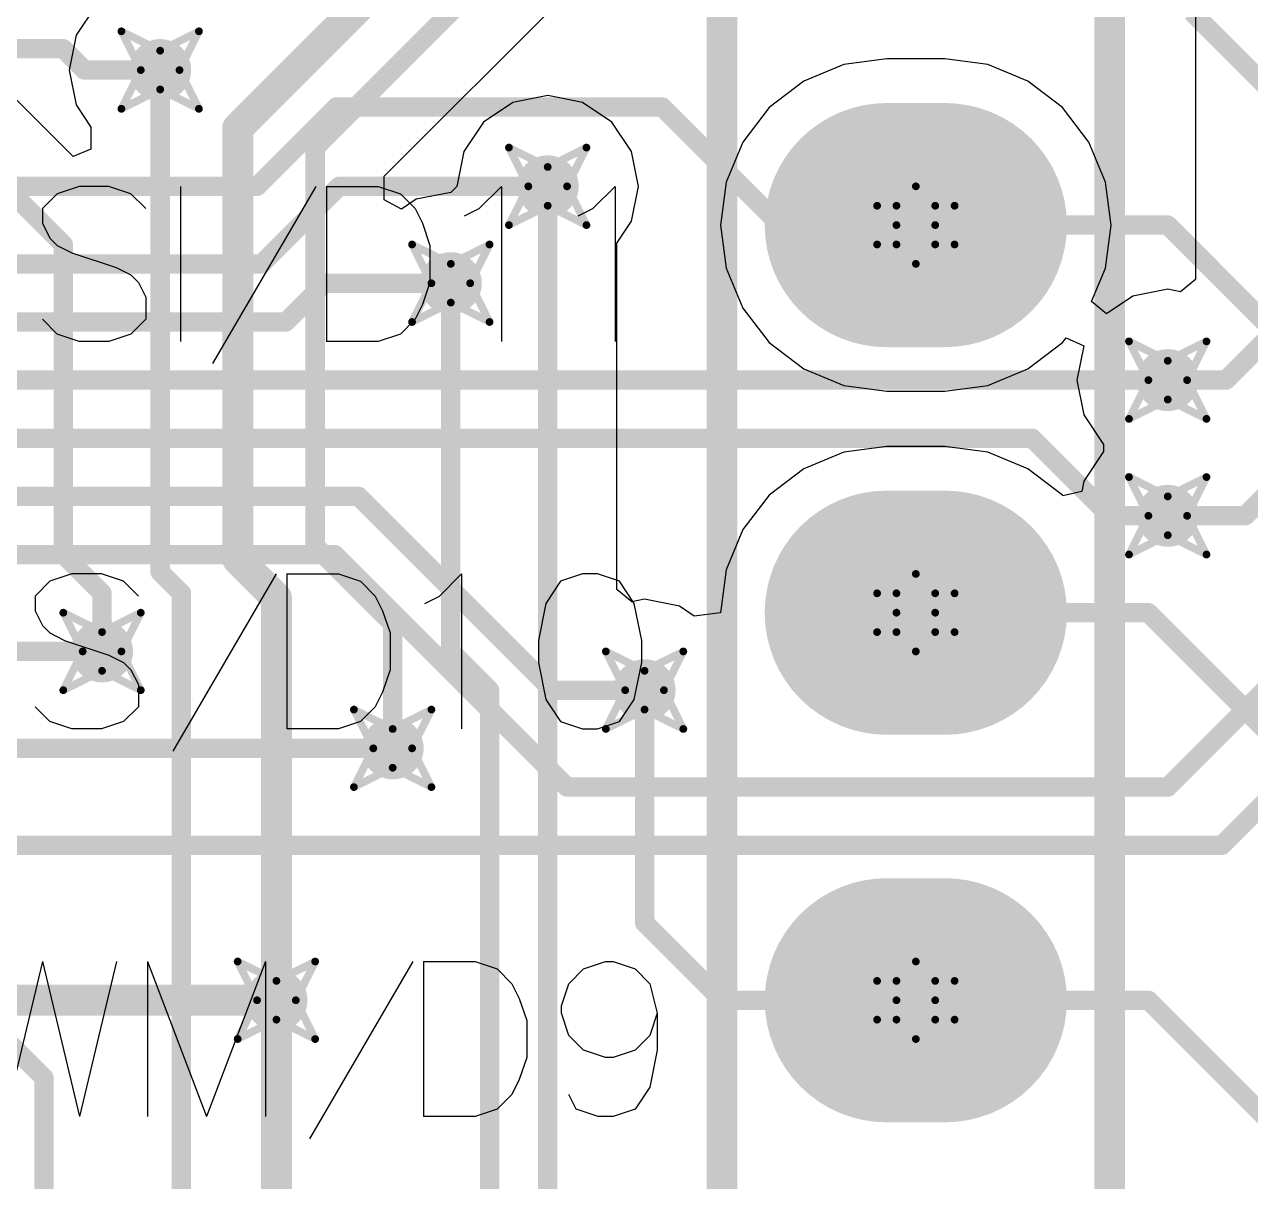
# Model space of a CAD drawing. Header units: millimetres. Extents: x 2.26 to 6.57, y 1.2 to 4.64.
# Drawn here: x 4.5783 to 4.8946, y 2.3164 to 2.6149 of the extents above; entities that cross this region are included whole.
import ezdxf

# ---------------------------------------------------------------- set-up
doc = ezdxf.new("R2010")
doc.units = ezdxf.units.MM
doc.header["$MEASUREMENT"] = 0
for name, color, linetype in [('BottomLayer', 5, 'Continuous'), ('BottomSolder', 6, 'Continuous'), ('DrillDrawing', 1, 'Continuous'), ('MultiLayer', 9, 'Continuous'), ('PadHoleLayer', 156, 'Continuous'), ('TopLayer', 1, 'Continuous'), ('TopOverlay', 2, 'Continuous'), ('TopSolder', 216, 'Continuous'), ('ViaHoleLayer', 16, 'Continuous')]:
    doc.layers.add(name, color=color, linetype=linetype)

# ---------------------------------------------------------------- blocks, each defined once
blk = doc.blocks.new('1_10P_FEMALE_54')
at = {"layer": 'BottomLayer', "const_width": 0.055}
for points in [[(0.1, 0.0075), (0.1, -0.0075)], [(0.2, 0.0075), (0.2, -0.0075)], [(0.3, 0.0075), (0.3, -0.0075)]]:
    blk.add_lwpolyline(points, dxfattribs=at)
at = {"layer": 'BottomLayer', "const_width": 0.0275}
for points in [[(0.08625, 0.0075, 1), (0.11375, 0.0075, 1)], [(0.18625, 0.0075, 1), (0.21375, 0.0075, 1)], [(0.28625, 0.0075, 1), (0.31375, 0.0075, 1)], [(0.08625, -0.0075, 1), (0.11375, -0.0075, 1)], [(0.18625, -0.0075, 1), (0.21375, -0.0075, 1)], [(0.28625, -0.0075, 1), (0.31375, -0.0075, 1)]]:
    blk.add_lwpolyline(points, format="xyb", close=True, dxfattribs=at)
at = {"layer": 'BottomSolder', "const_width": 0.063}
for points in [[(0.1, 0.0075), (0.1, -0.0075)], [(0.2, 0.0075), (0.2, -0.0075)], [(0.3, 0.0075), (0.3, -0.0075)]]:
    blk.add_lwpolyline(points, dxfattribs=at)
at = {"layer": 'BottomSolder', "const_width": 0.0315}
for points in [[(0.08425, 0.0075, 1), (0.11575, 0.0075, 1)], [(0.18425, 0.0075, 1), (0.21575, 0.0075, 1)], [(0.28425, 0.0075, 1), (0.31575, 0.0075, 1)], [(0.08425, -0.0075, 1), (0.11575, -0.0075, 1)], [(0.18425, -0.0075, 1), (0.21575, -0.0075, 1)], [(0.28425, -0.0075, 1), (0.31575, -0.0075, 1)]]:
    blk.add_lwpolyline(points, format="xyb", close=True, dxfattribs=at)
at = {"layer": 'MultiLayer', "const_width": 0.055}
for points in [[(0.1, 0.0075), (0.1, -0.0075)], [(0.2, 0.0075), (0.2, -0.0075)], [(0.3, 0.0075), (0.3, -0.0075)]]:
    blk.add_lwpolyline(points, dxfattribs=at)
at = {"layer": 'MultiLayer', "const_width": 0.0275}
for points in [[(0.08625, 0.0075, 1), (0.11375, 0.0075, 1)], [(0.18625, 0.0075, 1), (0.21375, 0.0075, 1)], [(0.28625, 0.0075, 1), (0.31375, 0.0075, 1)], [(0.08625, -0.0075, 1), (0.11375, -0.0075, 1)], [(0.18625, -0.0075, 1), (0.21375, -0.0075, 1)], [(0.28625, -0.0075, 1), (0.31375, -0.0075, 1)]]:
    blk.add_lwpolyline(points, format="xyb", close=True, dxfattribs=at)
at = {"layer": 'PadHoleLayer', "const_width": 0.02}
for points in [[(0.09, 0, 1), (0.11, 0, 1)], [(0.19, 0, 1), (0.21, 0, 1)], [(0.29, 0, 1), (0.31, 0, 1)]]:
    blk.add_lwpolyline(points, format="xyb", close=True, dxfattribs=at)
at = {"layer": 'TopLayer', "const_width": 0.055}
for points in [[(0.1, 0.0075), (0.1, -0.0075)], [(0.2, 0.0075), (0.2, -0.0075)], [(0.3, 0.0075), (0.3, -0.0075)]]:
    blk.add_lwpolyline(points, dxfattribs=at)
at = {"layer": 'TopLayer', "const_width": 0.0275}
for points in [[(0.08625, 0.0075, 1), (0.11375, 0.0075, 1)], [(0.18625, 0.0075, 1), (0.21375, 0.0075, 1)], [(0.28625, 0.0075, 1), (0.31375, 0.0075, 1)], [(0.08625, -0.0075, 1), (0.11375, -0.0075, 1)], [(0.18625, -0.0075, 1), (0.21375, -0.0075, 1)], [(0.28625, -0.0075, 1), (0.31375, -0.0075, 1)]]:
    blk.add_lwpolyline(points, format="xyb", close=True, dxfattribs=at)
at = {"layer": 'TopOverlay', "const_width": 0.00787}
for points in [[(-0.05, 0.05), (0.95, 0.05)], [(-0.05, -0.05), (0.95, -0.05)]]:
    blk.add_lwpolyline(points, dxfattribs=at)
at = {"layer": 'TopSolder', "const_width": 0.063}
for points in [[(0.1, 0.0075), (0.1, -0.0075)], [(0.2, 0.0075), (0.2, -0.0075)], [(0.3, 0.0075), (0.3, -0.0075)]]:
    blk.add_lwpolyline(points, dxfattribs=at)
at = {"layer": 'TopSolder', "const_width": 0.0315}
for points in [[(0.08425, 0.0075, 1), (0.11575, 0.0075, 1)], [(0.18425, 0.0075, 1), (0.21575, 0.0075, 1)], [(0.28425, 0.0075, 1), (0.31575, 0.0075, 1)], [(0.08425, -0.0075, 1), (0.11575, -0.0075, 1)], [(0.18425, -0.0075, 1), (0.21575, -0.0075, 1)], [(0.28425, -0.0075, 1), (0.31575, -0.0075, 1)]]:
    blk.add_lwpolyline(points, format="xyb", close=True, dxfattribs=at)

msp = doc.modelspace()

# ---------------------------------------------------------------- linework, layer by layer
at = {"layer": 'BottomLayer'}
for p, q in [((4.88042, 3.02315), (4.88042, 2.54912)), ((4.59081, 2.58085), (4.47628, 2.69538)), ((4.67111, 2.57576), (4.74066, 2.64531)), ((4.59669, 2.61973), (4.5916, 2.61212)), ((4.5916, 2.61212), (4.58982, 2.60315)), ((4.78967, 2.60456), (4.77933, 2.60027)), ((4.80077, 2.60602), (4.78967, 2.60456)), ((4.81577, 2.60602), (4.80077, 2.60602)), ((4.82686, 2.60456), (4.81577, 2.60602)), ((4.8372, 2.60027), (4.82686, 2.60456)), ((4.58982, 2.60315), (4.5916, 2.59418)), ((4.77933, 2.60027), (4.77046, 2.59346)), ((4.84608, 2.59346), (4.8372, 2.60027)), ((4.5916, 2.59418), (4.59542, 2.58845)), ((4.70429, 2.59482), (4.69669, 2.58973)), ((4.71327, 2.5966), (4.70429, 2.59482)), ((4.72224, 2.59482), (4.71327, 2.5966)), ((4.72985, 2.58973), (4.72224, 2.59482)), ((4.77046, 2.59346), (4.76364, 2.58458)), ((4.85289, 2.58458), (4.84608, 2.59346)), ((4.59542, 2.58845), (4.59542, 2.58276)), ((4.69669, 2.58973), (4.6916, 2.58212)), ((4.73493, 2.58212), (4.72985, 2.58973)), ((4.59542, 2.58276), (4.59081, 2.58085)), ((4.6916, 2.58212), (4.68982, 2.57315)), ((4.73672, 2.57315), (4.73493, 2.58212)), ((4.76364, 2.58458), (4.75936, 2.57424)), ((4.85717, 2.57424), (4.85289, 2.58458)), ((4.67111, 2.56965), (4.67111, 2.57576)), ((4.68982, 2.57315), (4.68827, 2.5716)), ((4.73493, 2.56418), (4.73672, 2.57315)), ((4.75936, 2.57424), (4.7579, 2.56315)), ((4.85863, 2.56315), (4.85717, 2.57424)), ((4.67552, 2.56729), (4.67111, 2.56965)), ((4.67929, 2.56982), (4.67552, 2.56729)), ((4.68827, 2.5716), (4.67929, 2.56982)), ((4.73111, 2.55845), (4.73493, 2.56418)), ((4.7579, 2.56315), (4.75936, 2.55205)), ((4.85717, 2.55205), (4.85863, 2.56315)), ((4.73111, 2.46912), (4.73111, 2.55845)), ((4.75936, 2.55205), (4.76364, 2.54172)), ((4.8536, 2.54342), (4.85717, 2.55205)), ((4.88042, 2.54912), (4.87656, 2.54595)), ((4.86429, 2.54482), (4.85746, 2.54025)), ((4.87327, 2.5466), (4.86429, 2.54482)), ((4.87656, 2.54595), (4.87327, 2.5466)), ((4.76364, 2.54172), (4.77046, 2.53284)), ((4.85746, 2.54025), (4.8536, 2.54342)), ((4.84608, 2.53284), (4.84702, 2.53407)), ((4.84702, 2.53407), (4.85158, 2.53201)), ((4.77046, 2.53284), (4.77933, 2.52603)), ((4.8372, 2.52603), (4.84608, 2.53284)), ((4.85158, 2.53201), (4.84982, 2.52315)), ((4.77933, 2.52603), (4.78967, 2.52174)), ((4.82686, 2.52174), (4.8372, 2.52603)), ((4.78967, 2.52174), (4.80077, 2.52028)), ((4.81577, 2.52028), (4.82686, 2.52174)), ((4.84982, 2.52315), (4.8516, 2.51418)), ((4.80077, 2.52028), (4.81577, 2.52028)), ((4.8516, 2.51418), (4.85669, 2.50657)), ((4.80077, 2.50602), (4.78967, 2.50456)), ((4.81577, 2.50602), (4.80077, 2.50602)), ((4.82686, 2.50456), (4.81577, 2.50602)), ((4.85669, 2.50657), (4.85669, 2.50473)), ((4.78967, 2.50456), (4.77933, 2.50027)), ((4.8372, 2.50027), (4.82686, 2.50456)), ((4.85669, 2.50473), (4.8516, 2.49712)), ((4.77933, 2.50027), (4.77046, 2.49346)), ((4.84608, 2.49346), (4.8372, 2.50027)), ((4.8516, 2.49712), (4.85107, 2.49444)), ((4.77046, 2.49346), (4.76364, 2.48458)), ((4.8462, 2.4933), (4.84608, 2.49346)), ((4.85107, 2.49444), (4.8462, 2.4933)), ((4.76364, 2.48458), (4.75936, 2.47424)), ((4.75936, 2.47424), (4.7579, 2.46315)), ((4.73498, 2.46595), (4.73111, 2.46912)), ((4.73827, 2.4666), (4.73498, 2.46595)), ((4.74724, 2.46482), (4.73827, 2.4666)), ((4.75108, 2.46225), (4.74724, 2.46482)), ((4.7579, 2.46315), (4.75108, 2.46225))]:
    msp.add_line(p, q, dxfattribs=at)
for points, const_width in [([(4.45327, 2.69315), (4.58827, 2.55815)], 0.005), ([(4.63327, 2.58815), (4.72577, 2.68065)], 0.008), ([(4.65327, 2.58315), (4.73327, 2.66315)], 0.005), ([(4.61327, 2.47365), (4.61327, 2.60315)], 0.005), ([(4.63327, 2.47698), (4.63327, 2.58815)], 0.008), ([(4.65327, 2.48032), (4.65327, 2.58315)], 0.005), ([(4.71327, 2.30315), (4.71327, 2.57315)], 0.005), ([(4.58827, 2.47815), (4.58827, 2.55815)], 0.005), ([(4.68827, 2.45315), (4.68827, 2.54815)], 0.005), ([(4.88827, 2.52315), (4.89827, 2.53315)], 0.005), ([(4.87327, 2.52315), (4.88827, 2.52315)], 0.005), ([(4.89327, 2.48815), (4.91327, 2.50815)], 0.005), ([(4.87327, 2.48815), (4.89327, 2.48815)], 0.005), ([(4.58827, 2.47815), (4.59827, 2.46815)], 0.005), ([(4.63327, 2.47698), (4.64327, 2.46698)], 0.008), ([(4.65327, 2.48032), (4.67327, 2.46032)], 0.005), ([(4.61327, 2.47365), (4.61877, 2.46815)], 0.005), ([(4.64327, 2.36315), (4.64327, 2.46698)], 0.008), ([(4.59827, 2.45315), (4.59827, 2.46815)], 0.005), ([(4.61877, 2.30715), (4.61877, 2.46815)], 0.005), ([(4.80827, 2.46315), (4.86827, 2.46315)], 0.005), ([(4.86827, 2.46315), (4.91827, 2.41315)], 0.005), ([(4.67327, 2.42815), (4.67327, 2.46032)], 0.005), ([(4.68827, 2.45315), (4.69827, 2.44315)], 0.005), ([(4.69827, 2.16815), (4.69827, 2.44315)], 0.005), ([(4.73827, 2.38315), (4.73827, 2.44315)], 0.005), ([(4.73827, 2.38315), (4.75827, 2.36315)], 0.005), ([(4.64327, 2.30815), (4.64327, 2.36315)], 0.008), ([(4.75827, 2.36315), (4.80827, 2.36315)], 0.005), ([(4.57327, 2.35315), (4.58327, 2.34315)], 0.005), ([(4.58327, 2.30315), (4.58327, 2.34315)], 0.005)]:
    msp.add_lwpolyline(points, dxfattribs=dict(at, const_width=const_width))
for points, const_width in [([(4.60927, 2.60315, 1), (4.61727, 2.60315, 1)], 0.008), ([(4.61202, 2.60315, 1), (4.61452, 2.60315, 1)], 0.0025), ([(4.63127, 2.58815, 1), (4.63527, 2.58815, 1)], 0.004), ([(4.63127, 2.58815, 1), (4.63527, 2.58815, 1)], 0.004), ([(4.65202, 2.58315, 1), (4.65452, 2.58315, 1)], 0.0025), ([(4.65202, 2.58315, 1), (4.65452, 2.58315, 1)], 0.0025), ([(4.70927, 2.57315, 1), (4.71727, 2.57315, 1)], 0.008), ([(4.71202, 2.57315, 1), (4.71452, 2.57315, 1)], 0.0025), ([(4.58702, 2.55815, 1), (4.58952, 2.55815, 1)], 0.0025), ([(4.58702, 2.55815, 1), (4.58952, 2.55815, 1)], 0.0025), ([(4.68427, 2.54815, 1), (4.69227, 2.54815, 1)], 0.008), ([(4.68702, 2.54815, 1), (4.68952, 2.54815, 1)], 0.0025), ([(4.86927, 2.52315, 1), (4.87727, 2.52315, 1)], 0.008), ([(4.87202, 2.52315, 1), (4.87452, 2.52315, 1)], 0.0025), ([(4.88702, 2.52315, 1), (4.88952, 2.52315, 1)], 0.0025), ([(4.88702, 2.52315, 1), (4.88952, 2.52315, 1)], 0.0025), ([(4.86927, 2.48815, 1), (4.87727, 2.48815, 1)], 0.008), ([(4.87202, 2.48815, 1), (4.87452, 2.48815, 1)], 0.0025), ([(4.89202, 2.48815, 1), (4.89452, 2.48815, 1)], 0.0025), ([(4.89202, 2.48815, 1), (4.89452, 2.48815, 1)], 0.0025), ([(4.58702, 2.47815, 1), (4.58952, 2.47815, 1)], 0.0025), ([(4.58702, 2.47815, 1), (4.58952, 2.47815, 1)], 0.0025), ([(4.63127, 2.47698, 1), (4.63527, 2.47698, 1)], 0.004), ([(4.63127, 2.47698, 1), (4.63527, 2.47698, 1)], 0.004), ([(4.65202, 2.48032, 1), (4.65452, 2.48032, 1)], 0.0025), ([(4.65202, 2.48032, 1), (4.65452, 2.48032, 1)], 0.0025), ([(4.61202, 2.47365, 1), (4.61452, 2.47365, 1)], 0.0025), ([(4.61202, 2.47365, 1), (4.61452, 2.47365, 1)], 0.0025), ([(4.64127, 2.46698, 1), (4.64527, 2.46698, 1)], 0.004), ([(4.64127, 2.46698, 1), (4.64527, 2.46698, 1)], 0.004), ([(4.59702, 2.46815, 1), (4.59952, 2.46815, 1)], 0.0025), ([(4.59702, 2.46815, 1), (4.59952, 2.46815, 1)], 0.0025), ([(4.61752, 2.46815, 1), (4.62002, 2.46815, 1)], 0.0025), ([(4.61752, 2.46815, 1), (4.62002, 2.46815, 1)], 0.0025), ([(4.80702, 2.46315, 1), (4.80952, 2.46315, 1)], 0.0025), ([(4.86702, 2.46315, 1), (4.86952, 2.46315, 1)], 0.0025), ([(4.86702, 2.46315, 1), (4.86952, 2.46315, 1)], 0.0025), ([(4.67202, 2.46032, 1), (4.67452, 2.46032, 1)], 0.0025), ([(4.67202, 2.46032, 1), (4.67452, 2.46032, 1)], 0.0025), ([(4.59427, 2.45315, 1), (4.60227, 2.45315, 1)], 0.008), ([(4.59702, 2.45315, 1), (4.59952, 2.45315, 1)], 0.0025), ([(4.68702, 2.45315, 1), (4.68952, 2.45315, 1)], 0.0025), ([(4.68702, 2.45315, 1), (4.68952, 2.45315, 1)], 0.0025), ([(4.73427, 2.44315, 1), (4.74227, 2.44315, 1)], 0.008), ([(4.69702, 2.44315, 1), (4.69952, 2.44315, 1)], 0.0025), ([(4.69702, 2.44315, 1), (4.69952, 2.44315, 1)], 0.0025), ([(4.73702, 2.44315, 1), (4.73952, 2.44315, 1)], 0.0025), ([(4.66927, 2.42815, 1), (4.67727, 2.42815, 1)], 0.008), ([(4.67202, 2.42815, 1), (4.67452, 2.42815, 1)], 0.0025), ([(4.73702, 2.38315, 1), (4.73952, 2.38315, 1)], 0.0025), ([(4.73702, 2.38315, 1), (4.73952, 2.38315, 1)], 0.0025), ([(4.63927, 2.36315, 1), (4.64727, 2.36315, 1)], 0.008), ([(4.64127, 2.36315, 1), (4.64527, 2.36315, 1)], 0.004), ([(4.64127, 2.36315, 1), (4.64527, 2.36315, 1)], 0.004), ([(4.75702, 2.36315, 1), (4.75952, 2.36315, 1)], 0.0025), ([(4.75702, 2.36315, 1), (4.75952, 2.36315, 1)], 0.0025), ([(4.80702, 2.36315, 1), (4.80952, 2.36315, 1)], 0.0025), ([(4.58202, 2.34315, 1), (4.58452, 2.34315, 1)], 0.0025), ([(4.58202, 2.34315, 1), (4.58452, 2.34315, 1)], 0.0025)]:
    msp.add_lwpolyline(points, format="xyb", close=True, dxfattribs=dict(at, const_width=const_width))
at = {"layer": 'DrillDrawing', "const_width": 0.002}
for points in [[(4.60327, 2.61315), (4.61327, 2.60815)], [(4.60327, 2.61315), (4.60827, 2.60315)], [(4.61327, 2.60815), (4.62327, 2.61315)], [(4.61827, 2.60315), (4.62327, 2.61315)], [(4.60327, 2.59315), (4.60827, 2.60315)], [(4.61827, 2.60315), (4.62327, 2.59315)], [(4.60327, 2.59315), (4.61327, 2.59815)], [(4.61327, 2.59815), (4.62327, 2.59315)], [(4.70327, 2.58315), (4.71327, 2.57815)], [(4.70327, 2.58315), (4.70827, 2.57315)], [(4.71327, 2.57815), (4.72327, 2.58315)], [(4.71827, 2.57315), (4.72327, 2.58315)], [(4.70327, 2.56315), (4.70827, 2.57315)], [(4.71827, 2.57315), (4.72327, 2.56315)], [(4.80327, 2.56815), (4.80827, 2.57315)], [(4.80827, 2.57315), (4.81327, 2.56815)], [(4.70327, 2.56315), (4.71327, 2.56815)], [(4.71327, 2.56815), (4.72327, 2.56315)], [(4.79827, 2.56815), (4.80327, 2.56315)], [(4.79827, 2.56815), (4.80327, 2.56815)], [(4.81327, 2.56815), (4.81827, 2.56815)], [(4.81327, 2.56315), (4.81827, 2.56815)], [(4.79827, 2.55815), (4.80327, 2.56315)], [(4.81327, 2.56315), (4.81827, 2.55815)], [(4.67827, 2.55815), (4.68827, 2.55315)], [(4.67827, 2.55815), (4.68327, 2.54815)], [(4.68827, 2.55315), (4.69827, 2.55815)], [(4.69327, 2.54815), (4.69827, 2.55815)], [(4.79827, 2.55815), (4.80327, 2.55815)], [(4.80327, 2.55815), (4.80827, 2.55315)], [(4.80827, 2.55315), (4.81327, 2.55815)], [(4.81327, 2.55815), (4.81827, 2.55815)], [(4.67827, 2.53815), (4.68327, 2.54815)], [(4.69327, 2.54815), (4.69827, 2.53815)], [(4.67827, 2.53815), (4.68827, 2.54315)], [(4.68827, 2.54315), (4.69827, 2.53815)], [(4.86327, 2.53315), (4.87327, 2.52815)], [(4.86327, 2.53315), (4.86827, 2.52315)], [(4.87327, 2.52815), (4.88327, 2.53315)], [(4.87827, 2.52315), (4.88327, 2.53315)], [(4.86327, 2.51315), (4.86827, 2.52315)], [(4.87827, 2.52315), (4.88327, 2.51315)], [(4.86327, 2.51315), (4.87327, 2.51815)], [(4.87327, 2.51815), (4.88327, 2.51315)], [(4.86327, 2.49815), (4.87327, 2.49315)], [(4.86327, 2.49815), (4.86827, 2.48815)], [(4.87327, 2.49315), (4.88327, 2.49815)], [(4.87827, 2.48815), (4.88327, 2.49815)], [(4.86327, 2.47815), (4.86827, 2.48815)], [(4.87827, 2.48815), (4.88327, 2.47815)], [(4.86327, 2.47815), (4.87327, 2.48315)], [(4.87327, 2.48315), (4.88327, 2.47815)], [(4.80327, 2.46815), (4.80827, 2.47315)], [(4.80827, 2.47315), (4.81327, 2.46815)], [(4.79827, 2.46815), (4.80327, 2.46315)], [(4.79827, 2.46815), (4.80327, 2.46815)], [(4.81327, 2.46815), (4.81827, 2.46815)], [(4.81327, 2.46315), (4.81827, 2.46815)], [(4.58827, 2.46315), (4.59827, 2.45815)], [(4.58827, 2.46315), (4.59327, 2.45315)], [(4.59827, 2.45815), (4.60827, 2.46315)], [(4.60327, 2.45315), (4.60827, 2.46315)], [(4.79827, 2.45815), (4.80327, 2.46315)], [(4.81327, 2.46315), (4.81827, 2.45815)], [(4.79827, 2.45815), (4.80327, 2.45815)], [(4.80327, 2.45815), (4.80827, 2.45315)], [(4.80827, 2.45315), (4.81327, 2.45815)], [(4.81327, 2.45815), (4.81827, 2.45815)], [(4.58827, 2.44315), (4.59327, 2.45315)], [(4.60327, 2.45315), (4.60827, 2.44315)], [(4.72827, 2.45315), (4.73827, 2.44815)], [(4.72827, 2.45315), (4.73327, 2.44315)], [(4.73827, 2.44815), (4.74827, 2.45315)], [(4.74327, 2.44315), (4.74827, 2.45315)], [(4.58827, 2.44315), (4.59827, 2.44815)], [(4.59827, 2.44815), (4.60827, 2.44315)], [(4.72827, 2.43315), (4.73327, 2.44315)], [(4.74327, 2.44315), (4.74827, 2.43315)], [(4.66327, 2.43815), (4.67327, 2.43315)], [(4.66327, 2.43815), (4.66827, 2.42815)], [(4.67327, 2.43315), (4.68327, 2.43815)], [(4.67827, 2.42815), (4.68327, 2.43815)], [(4.72827, 2.43315), (4.73827, 2.43815)], [(4.73827, 2.43815), (4.74827, 2.43315)], [(4.66327, 2.41815), (4.66827, 2.42815)], [(4.67827, 2.42815), (4.68327, 2.41815)], [(4.66327, 2.41815), (4.67327, 2.42315)], [(4.67327, 2.42315), (4.68327, 2.41815)], [(4.63327, 2.37315), (4.64327, 2.36815)], [(4.63327, 2.37315), (4.63827, 2.36315)], [(4.64327, 2.36815), (4.65327, 2.37315)], [(4.64827, 2.36315), (4.65327, 2.37315)], [(4.80327, 2.36815), (4.80827, 2.37315)], [(4.80827, 2.37315), (4.81327, 2.36815)], [(4.79827, 2.36815), (4.80327, 2.36315)], [(4.79827, 2.36815), (4.80327, 2.36815)], [(4.81327, 2.36815), (4.81827, 2.36815)], [(4.81327, 2.36315), (4.81827, 2.36815)], [(4.63327, 2.35315), (4.63827, 2.36315)], [(4.64827, 2.36315), (4.65327, 2.35315)], [(4.79827, 2.35815), (4.80327, 2.36315)], [(4.81327, 2.36315), (4.81827, 2.35815)], [(4.63327, 2.35315), (4.64327, 2.35815)], [(4.64327, 2.35815), (4.65327, 2.35315)], [(4.79827, 2.35815), (4.80327, 2.35815)], [(4.80327, 2.35815), (4.80827, 2.35315)], [(4.80827, 2.35315), (4.81327, 2.35815)], [(4.81327, 2.35815), (4.81827, 2.35815)]]:
    msp.add_lwpolyline(points, dxfattribs=at)
at = {"layer": 'DrillDrawing', "const_width": 0.001}
for points in [[(4.60277, 2.61315, 1), (4.60377, 2.61315, 1)], [(4.60277, 2.61315, 1), (4.60377, 2.61315, 1)], [(4.62277, 2.61315, 1), (4.62377, 2.61315, 1)], [(4.62277, 2.61315, 1), (4.62377, 2.61315, 1)], [(4.61277, 2.60815, 1), (4.61377, 2.60815, 1)], [(4.61277, 2.60815, 1), (4.61377, 2.60815, 1)], [(4.60777, 2.60315, 1), (4.60877, 2.60315, 1)], [(4.60777, 2.60315, 1), (4.60877, 2.60315, 1)], [(4.61777, 2.60315, 1), (4.61877, 2.60315, 1)], [(4.61777, 2.60315, 1), (4.61877, 2.60315, 1)], [(4.61277, 2.59815, 1), (4.61377, 2.59815, 1)], [(4.61277, 2.59815, 1), (4.61377, 2.59815, 1)], [(4.60277, 2.59315, 1), (4.60377, 2.59315, 1)], [(4.60277, 2.59315, 1), (4.60377, 2.59315, 1)], [(4.62277, 2.59315, 1), (4.62377, 2.59315, 1)], [(4.62277, 2.59315, 1), (4.62377, 2.59315, 1)], [(4.70277, 2.58315, 1), (4.70377, 2.58315, 1)], [(4.70277, 2.58315, 1), (4.70377, 2.58315, 1)], [(4.72277, 2.58315, 1), (4.72377, 2.58315, 1)], [(4.72277, 2.58315, 1), (4.72377, 2.58315, 1)], [(4.71277, 2.57815, 1), (4.71377, 2.57815, 1)], [(4.71277, 2.57815, 1), (4.71377, 2.57815, 1)], [(4.70777, 2.57315, 1), (4.70877, 2.57315, 1)], [(4.70777, 2.57315, 1), (4.70877, 2.57315, 1)], [(4.71777, 2.57315, 1), (4.71877, 2.57315, 1)], [(4.71777, 2.57315, 1), (4.71877, 2.57315, 1)], [(4.80777, 2.57315, 1), (4.80877, 2.57315, 1)], [(4.80777, 2.57315, 1), (4.80877, 2.57315, 1)], [(4.71277, 2.56815, 1), (4.71377, 2.56815, 1)], [(4.71277, 2.56815, 1), (4.71377, 2.56815, 1)], [(4.79777, 2.56815, 1), (4.79877, 2.56815, 1)], [(4.79777, 2.56815, 1), (4.79877, 2.56815, 1)], [(4.80277, 2.56815, 1), (4.80377, 2.56815, 1)], [(4.80277, 2.56815, 1), (4.80377, 2.56815, 1)], [(4.81277, 2.56815, 1), (4.81377, 2.56815, 1)], [(4.81277, 2.56815, 1), (4.81377, 2.56815, 1)], [(4.81777, 2.56815, 1), (4.81877, 2.56815, 1)], [(4.81777, 2.56815, 1), (4.81877, 2.56815, 1)], [(4.70277, 2.56315, 1), (4.70377, 2.56315, 1)], [(4.70277, 2.56315, 1), (4.70377, 2.56315, 1)], [(4.72277, 2.56315, 1), (4.72377, 2.56315, 1)], [(4.72277, 2.56315, 1), (4.72377, 2.56315, 1)], [(4.80277, 2.56315, 1), (4.80377, 2.56315, 1)], [(4.80277, 2.56315, 1), (4.80377, 2.56315, 1)], [(4.81277, 2.56315, 1), (4.81377, 2.56315, 1)], [(4.81277, 2.56315, 1), (4.81377, 2.56315, 1)], [(4.67777, 2.55815, 1), (4.67877, 2.55815, 1)], [(4.67777, 2.55815, 1), (4.67877, 2.55815, 1)], [(4.69777, 2.55815, 1), (4.69877, 2.55815, 1)], [(4.69777, 2.55815, 1), (4.69877, 2.55815, 1)], [(4.79777, 2.55815, 1), (4.79877, 2.55815, 1)], [(4.79777, 2.55815, 1), (4.79877, 2.55815, 1)], [(4.80277, 2.55815, 1), (4.80377, 2.55815, 1)], [(4.80277, 2.55815, 1), (4.80377, 2.55815, 1)], [(4.81277, 2.55815, 1), (4.81377, 2.55815, 1)], [(4.81277, 2.55815, 1), (4.81377, 2.55815, 1)], [(4.81777, 2.55815, 1), (4.81877, 2.55815, 1)], [(4.81777, 2.55815, 1), (4.81877, 2.55815, 1)], [(4.68777, 2.55315, 1), (4.68877, 2.55315, 1)], [(4.68777, 2.55315, 1), (4.68877, 2.55315, 1)], [(4.80777, 2.55315, 1), (4.80877, 2.55315, 1)], [(4.80777, 2.55315, 1), (4.80877, 2.55315, 1)], [(4.68277, 2.54815, 1), (4.68377, 2.54815, 1)], [(4.68277, 2.54815, 1), (4.68377, 2.54815, 1)], [(4.69277, 2.54815, 1), (4.69377, 2.54815, 1)], [(4.69277, 2.54815, 1), (4.69377, 2.54815, 1)], [(4.68777, 2.54315, 1), (4.68877, 2.54315, 1)], [(4.68777, 2.54315, 1), (4.68877, 2.54315, 1)], [(4.67777, 2.53815, 1), (4.67877, 2.53815, 1)], [(4.67777, 2.53815, 1), (4.67877, 2.53815, 1)], [(4.69777, 2.53815, 1), (4.69877, 2.53815, 1)], [(4.69777, 2.53815, 1), (4.69877, 2.53815, 1)], [(4.86277, 2.53315, 1), (4.86377, 2.53315, 1)], [(4.86277, 2.53315, 1), (4.86377, 2.53315, 1)], [(4.88277, 2.53315, 1), (4.88377, 2.53315, 1)], [(4.88277, 2.53315, 1), (4.88377, 2.53315, 1)], [(4.87277, 2.52815, 1), (4.87377, 2.52815, 1)], [(4.87277, 2.52815, 1), (4.87377, 2.52815, 1)], [(4.86777, 2.52315, 1), (4.86877, 2.52315, 1)], [(4.86777, 2.52315, 1), (4.86877, 2.52315, 1)], [(4.87777, 2.52315, 1), (4.87877, 2.52315, 1)], [(4.87777, 2.52315, 1), (4.87877, 2.52315, 1)], [(4.87277, 2.51815, 1), (4.87377, 2.51815, 1)], [(4.87277, 2.51815, 1), (4.87377, 2.51815, 1)], [(4.86277, 2.51315, 1), (4.86377, 2.51315, 1)], [(4.86277, 2.51315, 1), (4.86377, 2.51315, 1)], [(4.88277, 2.51315, 1), (4.88377, 2.51315, 1)], [(4.88277, 2.51315, 1), (4.88377, 2.51315, 1)], [(4.86277, 2.49815, 1), (4.86377, 2.49815, 1)], [(4.86277, 2.49815, 1), (4.86377, 2.49815, 1)], [(4.88277, 2.49815, 1), (4.88377, 2.49815, 1)], [(4.88277, 2.49815, 1), (4.88377, 2.49815, 1)], [(4.87277, 2.49315, 1), (4.87377, 2.49315, 1)], [(4.87277, 2.49315, 1), (4.87377, 2.49315, 1)], [(4.86777, 2.48815, 1), (4.86877, 2.48815, 1)], [(4.86777, 2.48815, 1), (4.86877, 2.48815, 1)], [(4.87777, 2.48815, 1), (4.87877, 2.48815, 1)], [(4.87777, 2.48815, 1), (4.87877, 2.48815, 1)], [(4.87277, 2.48315, 1), (4.87377, 2.48315, 1)], [(4.87277, 2.48315, 1), (4.87377, 2.48315, 1)], [(4.86277, 2.47815, 1), (4.86377, 2.47815, 1)], [(4.86277, 2.47815, 1), (4.86377, 2.47815, 1)], [(4.88277, 2.47815, 1), (4.88377, 2.47815, 1)], [(4.88277, 2.47815, 1), (4.88377, 2.47815, 1)], [(4.80777, 2.47315, 1), (4.80877, 2.47315, 1)], [(4.80777, 2.47315, 1), (4.80877, 2.47315, 1)], [(4.79777, 2.46815, 1), (4.79877, 2.46815, 1)], [(4.79777, 2.46815, 1), (4.79877, 2.46815, 1)], [(4.80277, 2.46815, 1), (4.80377, 2.46815, 1)], [(4.80277, 2.46815, 1), (4.80377, 2.46815, 1)], [(4.81277, 2.46815, 1), (4.81377, 2.46815, 1)], [(4.81277, 2.46815, 1), (4.81377, 2.46815, 1)], [(4.81777, 2.46815, 1), (4.81877, 2.46815, 1)], [(4.81777, 2.46815, 1), (4.81877, 2.46815, 1)], [(4.58777, 2.46315, 1), (4.58877, 2.46315, 1)], [(4.58777, 2.46315, 1), (4.58877, 2.46315, 1)], [(4.60777, 2.46315, 1), (4.60877, 2.46315, 1)], [(4.60777, 2.46315, 1), (4.60877, 2.46315, 1)], [(4.80277, 2.46315, 1), (4.80377, 2.46315, 1)], [(4.80277, 2.46315, 1), (4.80377, 2.46315, 1)], [(4.81277, 2.46315, 1), (4.81377, 2.46315, 1)], [(4.81277, 2.46315, 1), (4.81377, 2.46315, 1)], [(4.59777, 2.45815, 1), (4.59877, 2.45815, 1)], [(4.59777, 2.45815, 1), (4.59877, 2.45815, 1)], [(4.79777, 2.45815, 1), (4.79877, 2.45815, 1)], [(4.79777, 2.45815, 1), (4.79877, 2.45815, 1)], [(4.80277, 2.45815, 1), (4.80377, 2.45815, 1)], [(4.80277, 2.45815, 1), (4.80377, 2.45815, 1)], [(4.81277, 2.45815, 1), (4.81377, 2.45815, 1)], [(4.81277, 2.45815, 1), (4.81377, 2.45815, 1)], [(4.81777, 2.45815, 1), (4.81877, 2.45815, 1)], [(4.81777, 2.45815, 1), (4.81877, 2.45815, 1)], [(4.59277, 2.45315, 1), (4.59377, 2.45315, 1)], [(4.59277, 2.45315, 1), (4.59377, 2.45315, 1)], [(4.60277, 2.45315, 1), (4.60377, 2.45315, 1)], [(4.60277, 2.45315, 1), (4.60377, 2.45315, 1)], [(4.72777, 2.45315, 1), (4.72877, 2.45315, 1)], [(4.72777, 2.45315, 1), (4.72877, 2.45315, 1)], [(4.74777, 2.45315, 1), (4.74877, 2.45315, 1)], [(4.74777, 2.45315, 1), (4.74877, 2.45315, 1)], [(4.80777, 2.45315, 1), (4.80877, 2.45315, 1)], [(4.80777, 2.45315, 1), (4.80877, 2.45315, 1)], [(4.59777, 2.44815, 1), (4.59877, 2.44815, 1)], [(4.59777, 2.44815, 1), (4.59877, 2.44815, 1)], [(4.73777, 2.44815, 1), (4.73877, 2.44815, 1)], [(4.73777, 2.44815, 1), (4.73877, 2.44815, 1)], [(4.58777, 2.44315, 1), (4.58877, 2.44315, 1)], [(4.58777, 2.44315, 1), (4.58877, 2.44315, 1)], [(4.60777, 2.44315, 1), (4.60877, 2.44315, 1)], [(4.60777, 2.44315, 1), (4.60877, 2.44315, 1)], [(4.73277, 2.44315, 1), (4.73377, 2.44315, 1)], [(4.73277, 2.44315, 1), (4.73377, 2.44315, 1)], [(4.74277, 2.44315, 1), (4.74377, 2.44315, 1)], [(4.74277, 2.44315, 1), (4.74377, 2.44315, 1)], [(4.66277, 2.43815, 1), (4.66377, 2.43815, 1)], [(4.66277, 2.43815, 1), (4.66377, 2.43815, 1)], [(4.68277, 2.43815, 1), (4.68377, 2.43815, 1)], [(4.68277, 2.43815, 1), (4.68377, 2.43815, 1)], [(4.73777, 2.43815, 1), (4.73877, 2.43815, 1)], [(4.73777, 2.43815, 1), (4.73877, 2.43815, 1)], [(4.67277, 2.43315, 1), (4.67377, 2.43315, 1)], [(4.67277, 2.43315, 1), (4.67377, 2.43315, 1)], [(4.72777, 2.43315, 1), (4.72877, 2.43315, 1)], [(4.72777, 2.43315, 1), (4.72877, 2.43315, 1)], [(4.74777, 2.43315, 1), (4.74877, 2.43315, 1)], [(4.74777, 2.43315, 1), (4.74877, 2.43315, 1)], [(4.66777, 2.42815, 1), (4.66877, 2.42815, 1)], [(4.66777, 2.42815, 1), (4.66877, 2.42815, 1)], [(4.67777, 2.42815, 1), (4.67877, 2.42815, 1)], [(4.67777, 2.42815, 1), (4.67877, 2.42815, 1)], [(4.67277, 2.42315, 1), (4.67377, 2.42315, 1)], [(4.67277, 2.42315, 1), (4.67377, 2.42315, 1)], [(4.66277, 2.41815, 1), (4.66377, 2.41815, 1)], [(4.66277, 2.41815, 1), (4.66377, 2.41815, 1)], [(4.68277, 2.41815, 1), (4.68377, 2.41815, 1)], [(4.68277, 2.41815, 1), (4.68377, 2.41815, 1)], [(4.63277, 2.37315, 1), (4.63377, 2.37315, 1)], [(4.63277, 2.37315, 1), (4.63377, 2.37315, 1)], [(4.65277, 2.37315, 1), (4.65377, 2.37315, 1)], [(4.65277, 2.37315, 1), (4.65377, 2.37315, 1)], [(4.80777, 2.37315, 1), (4.80877, 2.37315, 1)], [(4.80777, 2.37315, 1), (4.80877, 2.37315, 1)], [(4.64277, 2.36815, 1), (4.64377, 2.36815, 1)], [(4.64277, 2.36815, 1), (4.64377, 2.36815, 1)], [(4.79777, 2.36815, 1), (4.79877, 2.36815, 1)], [(4.79777, 2.36815, 1), (4.79877, 2.36815, 1)], [(4.80277, 2.36815, 1), (4.80377, 2.36815, 1)], [(4.80277, 2.36815, 1), (4.80377, 2.36815, 1)], [(4.81277, 2.36815, 1), (4.81377, 2.36815, 1)], [(4.81277, 2.36815, 1), (4.81377, 2.36815, 1)], [(4.81777, 2.36815, 1), (4.81877, 2.36815, 1)], [(4.81777, 2.36815, 1), (4.81877, 2.36815, 1)], [(4.63777, 2.36315, 1), (4.63877, 2.36315, 1)], [(4.63777, 2.36315, 1), (4.63877, 2.36315, 1)], [(4.64777, 2.36315, 1), (4.64877, 2.36315, 1)], [(4.64777, 2.36315, 1), (4.64877, 2.36315, 1)], [(4.80277, 2.36315, 1), (4.80377, 2.36315, 1)], [(4.80277, 2.36315, 1), (4.80377, 2.36315, 1)], [(4.81277, 2.36315, 1), (4.81377, 2.36315, 1)], [(4.81277, 2.36315, 1), (4.81377, 2.36315, 1)], [(4.64277, 2.35815, 1), (4.64377, 2.35815, 1)], [(4.64277, 2.35815, 1), (4.64377, 2.35815, 1)], [(4.79777, 2.35815, 1), (4.79877, 2.35815, 1)], [(4.79777, 2.35815, 1), (4.79877, 2.35815, 1)], [(4.80277, 2.35815, 1), (4.80377, 2.35815, 1)], [(4.80277, 2.35815, 1), (4.80377, 2.35815, 1)], [(4.81277, 2.35815, 1), (4.81377, 2.35815, 1)], [(4.81277, 2.35815, 1), (4.81377, 2.35815, 1)], [(4.81777, 2.35815, 1), (4.81877, 2.35815, 1)], [(4.81777, 2.35815, 1), (4.81877, 2.35815, 1)], [(4.63277, 2.35315, 1), (4.63377, 2.35315, 1)], [(4.63277, 2.35315, 1), (4.63377, 2.35315, 1)], [(4.65277, 2.35315, 1), (4.65377, 2.35315, 1)], [(4.65277, 2.35315, 1), (4.65377, 2.35315, 1)], [(4.80777, 2.35315, 1), (4.80877, 2.35315, 1)], [(4.80777, 2.35315, 1), (4.80877, 2.35315, 1)]]:
    msp.add_lwpolyline(points, format="xyb", close=True, dxfattribs=at)
at = {"layer": 'MultiLayer', "const_width": 0.008}
for points in [[(4.60927, 2.60315, 1), (4.61727, 2.60315, 1)], [(4.70927, 2.57315, 1), (4.71727, 2.57315, 1)], [(4.68427, 2.54815, 1), (4.69227, 2.54815, 1)], [(4.86927, 2.52315, 1), (4.87727, 2.52315, 1)], [(4.86927, 2.48815, 1), (4.87727, 2.48815, 1)], [(4.59427, 2.45315, 1), (4.60227, 2.45315, 1)], [(4.73427, 2.44315, 1), (4.74227, 2.44315, 1)], [(4.66927, 2.42815, 1), (4.67727, 2.42815, 1)], [(4.63927, 2.36315, 1), (4.64727, 2.36315, 1)]]:
    msp.add_lwpolyline(points, format="xyb", close=True, dxfattribs=at)
at = {"layer": 'TopLayer'}
for points, const_width in [([(4.87948, 2.61815), (4.94448, 2.55315)], 0.005), ([(3.83877, 2.60865), (4.58827, 2.60865)], 0.005), ([(4.58827, 2.60865), (4.59377, 2.60315)], 0.005), ([(4.59377, 2.60315), (4.61327, 2.60315)], 0.005), ([(4.63827, 2.57315), (4.65877, 2.59365)], 0.005), ([(4.65877, 2.59365), (4.74277, 2.59365)], 0.005), ([(4.74277, 2.59365), (4.77327, 2.56315)], 0.005), ([(4.56327, 2.57315), (4.63827, 2.57315)], 0.005), ([(4.63948, 2.55315), (4.65948, 2.57315)], 0.005), ([(4.65948, 2.57315), (4.71327, 2.57315)], 0.005), ([(4.77327, 2.56315), (4.80827, 2.56315)], 0.005), ([(4.80827, 2.56315), (4.87327, 2.56315)], 0.005), ([(4.87327, 2.56315), (4.93327, 2.50315)], 0.005), ([(4.19327, 2.55315), (4.63948, 2.55315)], 0.005), ([(4.64569, 2.53815), (4.65569, 2.54815)], 0.005), ([(4.65569, 2.54815), (4.68827, 2.54815)], 0.005), ([(4.18327, 2.53815), (4.64569, 2.53815)], 0.005), ([(4.17327, 2.52315), (4.87327, 2.52315)], 0.005), ([(4.16448, 2.50815), (4.83827, 2.50815)], 0.005), ([(4.83827, 2.50815), (4.85827, 2.48815)], 0.005), ([(4.15827, 2.49315), (4.66448, 2.49315)], 0.005), ([(4.66448, 2.49315), (4.71448, 2.44315)], 0.005), ([(4.85827, 2.48815), (4.87327, 2.48815)], 0.005), ([(4.14827, 2.47815), (4.65827, 2.47815)], 0.005), ([(4.65827, 2.47815), (4.71827, 2.41815)], 0.005), ([(4.87327, 2.41815), (4.91827, 2.46315)], 0.005), ([(4.43327, 2.45315), (4.59827, 2.45315)], 0.005), ([(4.88726, 2.40315), (4.93726, 2.45315)], 0.005), ([(4.71448, 2.44315), (4.73827, 2.44315)], 0.005), ([(4.53327, 2.42815), (4.67327, 2.42815)], 0.005), ([(4.71827, 2.41815), (4.87327, 2.41815)], 0.005), ([(4.50327, 2.40315), (4.88726, 2.40315)], 0.005), ([(4.35827, 2.36315), (4.64327, 2.36315)], 0.008), ([(4.80827, 2.36315), (4.86827, 2.36315)], 0.005), ([(4.86827, 2.36315), (4.92827, 2.30315)], 0.005)]:
    msp.add_lwpolyline(points, dxfattribs=dict(at, const_width=const_width))
for points, const_width in [([(4.58702, 2.60865, 1), (4.58952, 2.60865, 1)], 0.0025), ([(4.58702, 2.60865, 1), (4.58952, 2.60865, 1)], 0.0025), ([(4.60927, 2.60315, 1), (4.61727, 2.60315, 1)], 0.008), ([(4.59252, 2.60315, 1), (4.59502, 2.60315, 1)], 0.0025), ([(4.59252, 2.60315, 1), (4.59502, 2.60315, 1)], 0.0025), ([(4.61202, 2.60315, 1), (4.61452, 2.60315, 1)], 0.0025), ([(4.65752, 2.59365, 1), (4.66002, 2.59365, 1)], 0.0025), ([(4.65752, 2.59365, 1), (4.66002, 2.59365, 1)], 0.0025), ([(4.74152, 2.59365, 1), (4.74402, 2.59365, 1)], 0.0025), ([(4.74152, 2.59365, 1), (4.74402, 2.59365, 1)], 0.0025), ([(4.70927, 2.57315, 1), (4.71727, 2.57315, 1)], 0.008), ([(4.63702, 2.57315, 1), (4.63952, 2.57315, 1)], 0.0025), ([(4.63702, 2.57315, 1), (4.63952, 2.57315, 1)], 0.0025), ([(4.65823, 2.57315, 1), (4.66073, 2.57315, 1)], 0.0025), ([(4.65823, 2.57315, 1), (4.66073, 2.57315, 1)], 0.0025), ([(4.71202, 2.57315, 1), (4.71452, 2.57315, 1)], 0.0025), ([(4.77202, 2.56315, 1), (4.77452, 2.56315, 1)], 0.0025), ([(4.77202, 2.56315, 1), (4.77452, 2.56315, 1)], 0.0025), ([(4.80702, 2.56315, 1), (4.80952, 2.56315, 1)], 0.0025), ([(4.80702, 2.56315, 1), (4.80952, 2.56315, 1)], 0.0025), ([(4.87202, 2.56315, 1), (4.87452, 2.56315, 1)], 0.0025), ([(4.87202, 2.56315, 1), (4.87452, 2.56315, 1)], 0.0025), ([(4.68427, 2.54815, 1), (4.69227, 2.54815, 1)], 0.008), ([(4.63823, 2.55315, 1), (4.64073, 2.55315, 1)], 0.0025), ([(4.63823, 2.55315, 1), (4.64073, 2.55315, 1)], 0.0025), ([(4.65444, 2.54815, 1), (4.65694, 2.54815, 1)], 0.0025), ([(4.65444, 2.54815, 1), (4.65694, 2.54815, 1)], 0.0025), ([(4.68702, 2.54815, 1), (4.68952, 2.54815, 1)], 0.0025), ([(4.64444, 2.53815, 1), (4.64694, 2.53815, 1)], 0.0025), ([(4.64444, 2.53815, 1), (4.64694, 2.53815, 1)], 0.0025), ([(4.86927, 2.52315, 1), (4.87727, 2.52315, 1)], 0.008), ([(4.87202, 2.52315, 1), (4.87452, 2.52315, 1)], 0.0025), ([(4.83702, 2.50815, 1), (4.83952, 2.50815, 1)], 0.0025), ([(4.83702, 2.50815, 1), (4.83952, 2.50815, 1)], 0.0025), ([(4.86927, 2.48815, 1), (4.87727, 2.48815, 1)], 0.008), ([(4.66323, 2.49315, 1), (4.66573, 2.49315, 1)], 0.0025), ([(4.66323, 2.49315, 1), (4.66573, 2.49315, 1)], 0.0025), ([(4.85702, 2.48815, 1), (4.85952, 2.48815, 1)], 0.0025), ([(4.85702, 2.48815, 1), (4.85952, 2.48815, 1)], 0.0025), ([(4.87202, 2.48815, 1), (4.87452, 2.48815, 1)], 0.0025), ([(4.65702, 2.47815, 1), (4.65952, 2.47815, 1)], 0.0025), ([(4.65702, 2.47815, 1), (4.65952, 2.47815, 1)], 0.0025), ([(4.59427, 2.45315, 1), (4.60227, 2.45315, 1)], 0.008), ([(4.59702, 2.45315, 1), (4.59952, 2.45315, 1)], 0.0025), ([(4.73427, 2.44315, 1), (4.74227, 2.44315, 1)], 0.008), ([(4.71323, 2.44315, 1), (4.71573, 2.44315, 1)], 0.0025), ([(4.71323, 2.44315, 1), (4.71573, 2.44315, 1)], 0.0025), ([(4.73702, 2.44315, 1), (4.73952, 2.44315, 1)], 0.0025), ([(4.66927, 2.42815, 1), (4.67727, 2.42815, 1)], 0.008), ([(4.67202, 2.42815, 1), (4.67452, 2.42815, 1)], 0.0025), ([(4.71702, 2.41815, 1), (4.71952, 2.41815, 1)], 0.0025), ([(4.71702, 2.41815, 1), (4.71952, 2.41815, 1)], 0.0025), ([(4.87202, 2.41815, 1), (4.87452, 2.41815, 1)], 0.0025), ([(4.87202, 2.41815, 1), (4.87452, 2.41815, 1)], 0.0025), ([(4.88601, 2.40315, 1), (4.88851, 2.40315, 1)], 0.0025), ([(4.88601, 2.40315, 1), (4.88851, 2.40315, 1)], 0.0025), ([(4.63927, 2.36315, 1), (4.64727, 2.36315, 1)], 0.008), ([(4.64127, 2.36315, 1), (4.64527, 2.36315, 1)], 0.004), ([(4.80702, 2.36315, 1), (4.80952, 2.36315, 1)], 0.0025), ([(4.86702, 2.36315, 1), (4.86952, 2.36315, 1)], 0.0025), ([(4.86702, 2.36315, 1), (4.86952, 2.36315, 1)], 0.0025)]:
    msp.add_lwpolyline(points, format="xyb", close=True, dxfattribs=dict(at, const_width=const_width))
at = {"layer": 'TopOverlay'}
for p, q in [((4.59241, 2.57314), (4.58669, 2.57124)), ((4.60002, 2.57314), (4.59241, 2.57314)), ((4.60574, 2.57124), (4.60002, 2.57314)), ((4.6185, 2.57314), (4.6185, 2.53315)), ((4.62687, 2.52744), (4.65354, 2.57314)), ((4.6562, 2.57314), (4.6562, 2.53315)), ((4.6562, 2.57314), (4.66953, 2.57314)), ((4.66953, 2.57314), (4.67525, 2.57124)), ((4.69562, 2.56743), (4.70134, 2.57314)), ((4.70134, 2.57314), (4.70134, 2.53315)), ((4.72495, 2.56743), (4.73066, 2.57314)), ((4.73066, 2.57314), (4.73066, 2.53315)), ((4.58669, 2.57124), (4.58288, 2.56743)), ((4.60955, 2.56743), (4.60574, 2.57124)), ((4.67525, 2.57124), (4.67905, 2.56743)), ((4.58288, 2.56743), (4.58288, 2.56362)), ((4.67905, 2.56743), (4.68096, 2.56362)), ((4.69181, 2.56552), (4.69562, 2.56743)), ((4.72114, 2.56552), (4.72495, 2.56743)), ((4.58288, 2.56362), (4.58479, 2.55981)), ((4.68096, 2.56362), (4.68286, 2.55791)), ((4.58479, 2.55981), (4.58669, 2.55791)), ((4.58669, 2.55791), (4.5905, 2.556)), ((4.68286, 2.55791), (4.68286, 2.54838)), ((4.5905, 2.556), (4.60193, 2.55219)), ((4.60193, 2.55219), (4.60574, 2.55029)), ((4.60574, 2.55029), (4.60764, 2.54838)), ((4.60764, 2.54838), (4.60955, 2.54458)), ((4.68286, 2.54838), (4.68096, 2.54267)), ((4.60955, 2.54458), (4.60955, 2.53886)), ((4.68096, 2.54267), (4.67905, 2.53886)), ((4.58669, 2.53505), (4.58288, 2.53886)), ((4.60955, 2.53886), (4.60574, 2.53505)), ((4.67905, 2.53886), (4.67525, 2.53505)), ((4.59241, 2.53315), (4.58669, 2.53505)), ((4.60574, 2.53505), (4.60002, 2.53315)), ((4.67525, 2.53505), (4.66953, 2.53315)), ((4.60002, 2.53315), (4.59241, 2.53315)), ((4.66953, 2.53315), (4.6562, 2.53315)), ((4.5848, 2.47124), (4.58099, 2.46743)), ((4.59051, 2.47314), (4.5848, 2.47124)), ((4.59813, 2.47314), (4.59051, 2.47314)), ((4.60384, 2.47124), (4.59813, 2.47314)), ((4.60765, 2.46743), (4.60384, 2.47124)), ((4.6166, 2.42744), (4.64326, 2.47314)), ((4.64593, 2.47314), (4.64593, 2.43315)), ((4.64593, 2.47314), (4.65926, 2.47314)), ((4.65926, 2.47314), (4.66497, 2.47124)), ((4.66497, 2.47124), (4.66878, 2.46743)), ((4.68535, 2.46743), (4.69106, 2.47314)), ((4.69106, 2.47314), (4.69106, 2.43315)), ((4.71658, 2.47124), (4.71277, 2.46552)), ((4.72229, 2.47314), (4.71658, 2.47124)), ((4.7261, 2.47314), (4.72229, 2.47314)), ((4.73181, 2.47124), (4.7261, 2.47314)), ((4.73562, 2.46552), (4.73181, 2.47124)), ((4.58099, 2.46743), (4.58099, 2.46362)), ((4.66878, 2.46743), (4.67068, 2.46362)), ((4.68154, 2.46552), (4.68535, 2.46743)), ((4.71277, 2.46552), (4.71087, 2.456)), ((4.73753, 2.456), (4.73562, 2.46552)), ((4.58099, 2.46362), (4.58289, 2.45981)), ((4.67068, 2.46362), (4.67259, 2.45791)), ((4.58289, 2.45981), (4.5848, 2.45791)), ((4.5848, 2.45791), (4.58861, 2.456)), ((4.58861, 2.456), (4.60003, 2.45219)), ((4.67259, 2.45791), (4.67259, 2.44838)), ((4.71087, 2.456), (4.71087, 2.45029)), ((4.73753, 2.45029), (4.73753, 2.456)), ((4.60003, 2.45219), (4.60384, 2.45029)), ((4.60384, 2.45029), (4.60574, 2.44838)), ((4.71087, 2.45029), (4.71277, 2.44077)), ((4.73562, 2.44077), (4.73753, 2.45029)), ((4.60574, 2.44838), (4.60765, 2.44458)), ((4.67259, 2.44838), (4.67068, 2.44267)), ((4.60765, 2.44458), (4.60765, 2.43886)), ((4.67068, 2.44267), (4.66878, 2.43886)), ((4.71277, 2.44077), (4.71658, 2.43505)), ((4.73181, 2.43505), (4.73562, 2.44077)), ((4.5848, 2.43505), (4.58099, 2.43886)), ((4.60765, 2.43886), (4.60384, 2.43505)), ((4.66878, 2.43886), (4.66497, 2.43505)), ((4.59051, 2.43315), (4.5848, 2.43505)), ((4.59813, 2.43315), (4.59051, 2.43315)), ((4.60384, 2.43505), (4.59813, 2.43315)), ((4.65926, 2.43315), (4.64593, 2.43315)), ((4.66497, 2.43505), (4.65926, 2.43315)), ((4.71658, 2.43505), (4.72229, 2.43315)), ((4.72229, 2.43315), (4.7261, 2.43315)), ((4.7261, 2.43315), (4.73181, 2.43505)), ((4.58292, 2.37314), (4.5734, 2.33315)), ((4.58292, 2.37314), (4.59244, 2.33315)), ((4.60197, 2.37314), (4.59244, 2.33315)), ((4.60996, 2.37314), (4.60996, 2.33315)), ((4.60996, 2.37314), (4.6252, 2.33315)), ((4.64043, 2.37314), (4.6252, 2.33315)), ((4.64043, 2.37314), (4.64043, 2.33315)), ((4.65186, 2.32744), (4.67852, 2.37314)), ((4.68119, 2.37314), (4.68119, 2.33315)), ((4.68119, 2.37314), (4.69452, 2.37314)), ((4.69452, 2.37314), (4.70023, 2.37124)), ((4.72251, 2.37124), (4.72822, 2.37314)), ((4.72822, 2.37314), (4.73013, 2.37314)), ((4.73013, 2.37314), (4.73584, 2.37124)), ((4.70023, 2.37124), (4.70404, 2.36743)), ((4.7187, 2.36743), (4.72251, 2.37124)), ((4.73584, 2.37124), (4.73965, 2.36743)), ((4.70404, 2.36743), (4.70594, 2.36362)), ((4.7168, 2.36171), (4.7187, 2.36743)), ((4.73965, 2.36743), (4.74156, 2.35981)), ((4.70594, 2.36362), (4.70785, 2.35791)), ((4.7168, 2.35981), (4.7168, 2.36171)), ((4.70785, 2.35791), (4.70785, 2.34838)), ((4.7187, 2.3541), (4.7168, 2.35981)), ((4.74156, 2.35981), (4.73965, 2.3541)), ((4.74156, 2.35981), (4.74156, 2.35029)), ((4.72251, 2.35029), (4.7187, 2.3541)), ((4.73965, 2.3541), (4.73584, 2.35029)), ((4.70785, 2.34838), (4.70594, 2.34267)), ((4.72822, 2.34838), (4.72251, 2.35029)), ((4.73013, 2.34838), (4.72822, 2.34838)), ((4.73584, 2.35029), (4.73013, 2.34838)), ((4.74156, 2.35029), (4.73965, 2.34077)), ((4.70594, 2.34267), (4.70404, 2.33886)), ((4.70404, 2.33886), (4.70023, 2.33505)), ((4.72061, 2.33505), (4.7187, 2.33886)), ((4.73965, 2.34077), (4.73584, 2.33505)), ((4.70023, 2.33505), (4.69452, 2.33315)), ((4.72632, 2.33315), (4.72061, 2.33505)), ((4.73584, 2.33505), (4.73013, 2.33315)), ((4.69452, 2.33315), (4.68119, 2.33315)), ((4.73013, 2.33315), (4.72632, 2.33315))]:
    msp.add_line(p, q, dxfattribs=at)
at = {"layer": 'ViaHoleLayer', "const_width": 0.004}
for points in [[(4.61127, 2.60315, 1), (4.61527, 2.60315, 1)], [(4.71127, 2.57315, 1), (4.71527, 2.57315, 1)], [(4.68627, 2.54815, 1), (4.69027, 2.54815, 1)], [(4.87127, 2.52315, 1), (4.87527, 2.52315, 1)], [(4.87127, 2.48815, 1), (4.87527, 2.48815, 1)], [(4.59627, 2.45315, 1), (4.60027, 2.45315, 1)], [(4.73627, 2.44315, 1), (4.74027, 2.44315, 1)], [(4.67127, 2.42815, 1), (4.67527, 2.42815, 1)], [(4.64127, 2.36315, 1), (4.64527, 2.36315, 1)]]:
    msp.add_lwpolyline(points, format="xyb", close=True, dxfattribs=at)

# ---------------------------------------------------------------- block references
at = {"rotation": 90}
msp.add_blockref('1_10P_FEMALE_54', (4.80827, 2.26315), dxfattribs=at)

doc.saveas('drawing.dxf')
